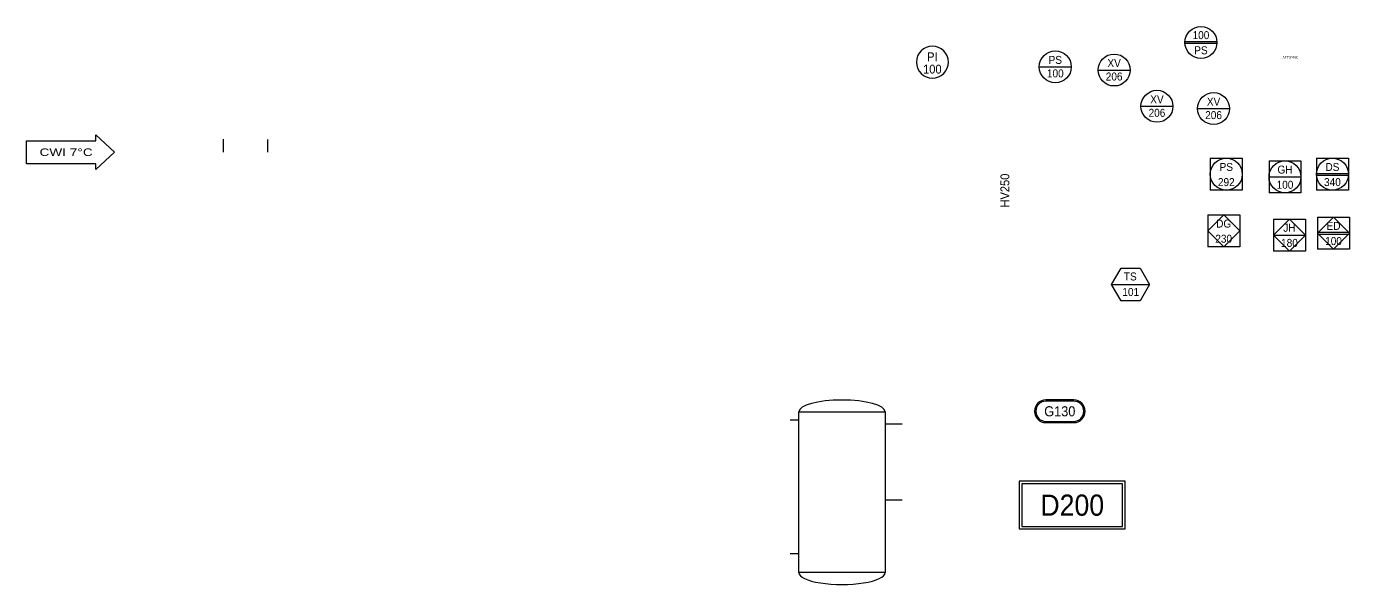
# Model space of a CAD drawing. Header units: millimetres. Extents: x -366 to 823, y -29 to 284.
# Drawn here: x -366.3 to -66.7, y 114.4 to 240.8 of the extents above; entities that cross this region are included whole.
import ezdxf
from ezdxf.enums import TextEntityAlignment as Align

# ---------------------------------------------------------------- set-up
doc = ezdxf.new("R2010")
doc.units = ezdxf.units.MM
for name, color, linetype in [('L6-SOTTILE', 5, 'Continuous'), ('L8-TESTI', 1, 'Continuous'), ('Tag', 7, 'Continuous')]:
    doc.layers.add(name, color=color, linetype=linetype)
doc.styles.add('ARIAL_090', font='arial.ttf', dxfattribs={"width": 0.9})
doc.styles.get("Standard").update_dxf_attribs({"font": 'arial.ttf'})

# ---------------------------------------------------------------- blocks, each defined once
blk = doc.blocks.new('*U5')
at = {"color": 0, "linetype": 'ByBlock', "lineweight": -2}
for start, end in [(0, 180), (180, 0)]:
    blk.add_arc((0, 0), 5, start, end, dxfattribs=at)
at = {"color": 0, "linetype": 'ByBlock', "lineweight": -2, "width": 0.9}
for tag, p in [('#(TargetObject.Type)', (0, 1.65)), ('#(TargetObject.LoopNumber)', (0, -1.65))]:
    blk.add_attdef(tag, text='', height=2.5, dxfattribs=at).set_placement(p, align=Align.MIDDLE_CENTER)
blk = doc.blocks.new('Carbon_Tank')
for p, q in [((-9.44, 18.36), (-11.42, 18.36)), ((-9.44, -11.87), (-11.42, -11.87))]:
    blk.add_line(p, q)
blk.add_lwpolyline([(-9.44, 20.24), (10.08, 20.24), (10.08, -16.17), (-9.44, -16.17)], close=True)
for centre, start_param, end_param in [((0.32, 20.24), 3.141593, 6.283185), ((0.32, -16.17), 0, 3.141593)]:
    blk.add_ellipse(centre, major_axis=(-9.76, 0), ratio=0.276144, start_param=start_param, end_param=end_param)
at = {"layer": 'Tag'}
for p, q in [((13.95, 17.46), (10.08, 17.46)), ((13.95, 0.26), (10.08, 0.26))]:
    blk.add_line(p, q, dxfattribs=at)
at = {"flags": 1}
blk.add_attdef('DESCRIPTION', (-8.3, 12.7), '', height=2.5, dxfattribs=at)
blk = doc.blocks.new('Tag_block')
at = {"color": 0, "linetype": 'ByBlock', "lineweight": -2}
blk.add_attdef('#(TARGETOBJECT.TAG)', text='', height=2.5, dxfattribs=at).set_placement((0, 0), align=Align.MIDDLE_CENTER)
at = {"flags": 1}
blk.add_attdef('TYPE', (-11.4, -6.1), '', height=2.5, dxfattribs=at)
blk = doc.blocks.new('Ball_Tag')
blk.add_line((-3.62, 0), (3.62, 0))
blk.add_circle((0, 0), 3.62)
at = {"color": 0, "linetype": 'ByBlock', "lineweight": -2, "width": 0.9}
for tag, p in [('#(TargetObject.Type)', (0, 1.58)), ('#(TargetObject.LoopNumber)', (0, -1.47))]:
    blk.add_attdef(tag, text='', height=1.81, dxfattribs=at).set_placement(p, align=Align.MIDDLE_CENTER)
at = {"flags": 1}
for tag, p, height in [('TYPE', (-0.41, -2.97), 0.25), ('DESCRIPTION', (-0.31, -3.27), 0.0703)]:
    blk.add_attdef(tag, p, '', height=height, dxfattribs=at)
blk = doc.blocks.new('STICKER Equipment Name')
at = {"layer": 'L8-TESTI', "color": 5}
for points in [[(-20, 9), (-20, -9), (20, -9), (20, 9)], [(-19, 8), (-19, -8), (19, -8), (19, 8)]]:
    blk.add_lwpolyline(points, close=True, dxfattribs=at)
at = {"color": 7, "style": 'ARIAL_090', "width": 0.9}
blk.add_attdef('#(TARGETOBJECT.TAG)', text='', height=8, dxfattribs=at).set_placement((0, 0), align=Align.MIDDLE_CENTER)
for tag, p, height, flags in [('TYPE', (-13.16, -7.21), 0.956, 5), ('DESCRIPTION', (-5.8, -7.23), 1.12, 1)]:
    blk.add_attdef(tag, p, '', height=height, dxfattribs=dict(flags=flags))
blk = doc.blocks.new('STICKER Moving Machine')
at = {"layer": 'L8-TESTI', "color": 5}
for points in [[(-3.27, -2.43), (3.02, -2.43, 1), (3.02, 2.72), (-3.27, 2.72, 1)], [(-3.27, -2.15), (3.02, -2.15, 1), (3.02, 2.43), (-3.27, 2.43, 1)]]:
    blk.add_lwpolyline(points, format="xyb", close=True, dxfattribs=at)
at = {"color": 7, "style": 'ARIAL_090', "width": 0.9}
blk.add_attdef('#(TARGETOBJECT.TAG)', text='', height=2.29, dxfattribs=at).set_placement((-0.13, 0.14), align=Align.MIDDLE_CENTER)
for tag, p, height, flags in [('DESCRIPTION', (-3.65, -1.77), 0.107, 5), ('TYPE', (-3.27, -1.94), 0.1, 1)]:
    blk.add_attdef(tag, p, '', height=height, dxfattribs=dict(flags=flags))
blk = doc.blocks.new('Tag_Instrument')
at = {"layer": 'Tag'}
blk.add_line((-4.3, 0), (4.3, 0), dxfattribs=at)
blk.add_lwpolyline([(-4.3, 0), (-2.15, 3.72), (2.15, 3.72), (4.3, 0), (2.15, -3.72), (-2.15, -3.72)], close=True, dxfattribs=at)
at = {"color": 0, "linetype": 'ByBlock', "lineweight": -2, "width": 0.9}
for tag, p in [('#(TargetObject.Type)', (-0.06, 1.81)), ('#(TargetObject.LoopNumber)', (0.04, -1.7))]:
    blk.add_attdef(tag, text='', height=1.81, dxfattribs=at).set_placement(p, align=Align.MIDDLE_CENTER)
at = {"flags": 1}
for tag, p in [('TYPE', (0, 0)), ('DESCRIPTION', (-0.01, -0.16))]:
    blk.add_attdef(tag, p, '', height=0.1, dxfattribs=at)
blk = doc.blocks.new('Ball_Tag2')
for p, q in [((-3.62, 0.2), (3.62, 0.2)), ((-3.62, -0.2), (3.62, -0.2))]:
    blk.add_line(p, q)
blk.add_circle((0, 0), 3.62)
at = {"color": 0, "linetype": 'ByBlock', "lineweight": -2, "width": 0.9}
for tag, p in [('#(TargetObject.Type)', (0, 1.65)), ('#(TargetObject.LoopNumber)', (0, -1.78))]:
    blk.add_attdef(tag, text='', height=1.81, dxfattribs=at).set_placement(p, align=Align.MIDDLE_CENTER)
at = {"flags": 1}
for tag, p, height in [('TYPE', (-0.41, -2.97), 0.25), ('DESCRIPTION', (-0.31, -3.27), 0.0703)]:
    blk.add_attdef(tag, p, '', height=height, dxfattribs=at)
blk = doc.blocks.new('DisplayControl0_Tag')
for p, q in [((-3.62, 3.62), (3.62, 3.62)), ((-3.62, 3.62), (-3.62, -3.62)), ((3.62, 3.62), (3.62, -3.62)), ((3.62, -3.62), (-3.62, -3.62))]:
    blk.add_line(p, q)
blk.add_circle((0, 0), 3.62)
at = {"color": 0, "linetype": 'ByBlock', "lineweight": -2, "width": 0.9}
for tag, p in [('#(TargetObject.Type)', (0, 1.65)), ('#(TargetObject.LoopNumber)', (0, -1.78))]:
    blk.add_attdef(tag, text='', height=1.81, dxfattribs=at).set_placement(p, align=Align.MIDDLE_CENTER)
at = {"flags": 1}
for tag, p, height in [('TYPE', (-0.41, -2.97), 0.25), ('DESCRIPTION', (-0.31, -3.27), 0.0703)]:
    blk.add_attdef(tag, p, '', height=height, dxfattribs=at)
blk = doc.blocks.new('DisplayControl1_Tag')
for p, q in [((-3.62, 3.62), (3.62, 3.62)), ((-3.62, 3.62), (-3.62, -3.62)), ((3.62, 3.62), (3.62, -3.62)), ((-3.62, 0), (3.62, 0)), ((3.62, -3.62), (-3.62, -3.62))]:
    blk.add_line(p, q)
blk.add_circle((0, 0), 3.62)
at = {"color": 0, "linetype": 'ByBlock', "lineweight": -2, "width": 0.9}
for tag, p in [('#(TargetObject.Type)', (0, 1.65)), ('#(TargetObject.LoopNumber)', (0, -1.78))]:
    blk.add_attdef(tag, text='', height=1.81, dxfattribs=at).set_placement(p, align=Align.MIDDLE_CENTER)
at = {"flags": 1}
for tag, p, height in [('TYPE', (-0.41, -2.97), 0.25), ('DESCRIPTION', (-0.31, -3.27), 0.0703)]:
    blk.add_attdef(tag, p, '', height=height, dxfattribs=at)
blk = doc.blocks.new('DisplayControl2_Tag')
for p, q in [((-3.62, 3.62), (3.62, 3.62)), ((-3.62, 3.62), (-3.62, -3.62)), ((3.62, 3.62), (3.62, -3.62)), ((-3.62, 0.2), (3.62, 0.2)), ((-3.62, -0.2), (3.62, -0.2)), ((3.62, -3.62), (-3.62, -3.62))]:
    blk.add_line(p, q)
blk.add_circle((0, 0), 3.62)
at = {"color": 0, "linetype": 'ByBlock', "lineweight": -2, "width": 0.9}
for tag, p in [('#(TargetObject.Type)', (0, 1.65)), ('#(TargetObject.LoopNumber)', (0, -1.78))]:
    blk.add_attdef(tag, text='', height=1.81, dxfattribs=at).set_placement(p, align=Align.MIDDLE_CENTER)
at = {"flags": 1}
for tag, p, height in [('TYPE', (-0.41, -2.97), 0.25), ('DESCRIPTION', (-0.31, -3.27), 0.0703)]:
    blk.add_attdef(tag, p, '', height=height, dxfattribs=at)
blk = doc.blocks.new('LogicControl0_Tag')
for p, q in [((-3.59, 3.62), (3.66, 3.62)), ((-3.59, 3.62), (-3.59, -3.62)), ((-3.59, 0), (0.03, 3.62)), ((0.03, 3.62), (3.66, 0)), ((3.66, 3.62), (3.66, -3.62)), ((3.66, 0), (0.03, -3.62)), ((0.03, -3.62), (-3.59, 0)), ((3.66, -3.62), (-3.59, -3.62))]:
    blk.add_line(p, q)
at = {"color": 0, "linetype": 'ByBlock', "lineweight": -2, "width": 0.9}
for tag, p in [('#(TargetObject.Type)', (0.03, 1.65)), ('#(TargetObject.LoopNumber)', (0.03, -1.78))]:
    blk.add_attdef(tag, text='', height=1.81, dxfattribs=at).set_placement(p, align=Align.MIDDLE_CENTER)
at = {"flags": 1}
for tag, p, height in [('TYPE', (-0.37, -2.97), 0.25), ('DESCRIPTION', (-0.28, -3.27), 0.0703)]:
    blk.add_attdef(tag, p, '', height=height, dxfattribs=at)
blk = doc.blocks.new('LogicControl1_Tag')
for p, q in [((-3.62, 3.62), (3.62, 3.62)), ((-3.62, 3.62), (-3.62, -3.62)), ((-3.62, 0), (0, 3.62)), ((0, 3.62), (3.62, 0)), ((3.62, 3.62), (3.62, -3.62)), ((-3.62, 0), (3.62, 0)), ((3.62, 0), (0, -3.62)), ((0, -3.62), (-3.62, 0)), ((3.62, -3.62), (-3.62, -3.62))]:
    blk.add_line(p, q)
at = {"color": 0, "linetype": 'ByBlock', "lineweight": -2, "width": 0.9}
for tag, p in [('#(TargetObject.Type)', (0, 1.65)), ('#(TargetObject.LoopNumber)', (0, -1.78))]:
    blk.add_attdef(tag, text='', height=1.81, dxfattribs=at).set_placement(p, align=Align.MIDDLE_CENTER)
at = {"flags": 1}
for tag, p, height in [('TYPE', (-0.41, -2.97), 0.25), ('DESCRIPTION', (-0.31, -3.27), 0.0703)]:
    blk.add_attdef(tag, p, '', height=height, dxfattribs=at)
blk = doc.blocks.new('LogicControl2_Tag')
for p, q in [((-3.58, 3.62), (3.66, 3.62)), ((-3.58, 3.62), (-3.58, -3.62)), ((-3.58, 0), (0.04, 3.62)), ((0.04, 3.62), (3.66, 0)), ((3.66, 3.62), (3.66, -3.62)), ((0.04, -3.62), (-3.58, 0)), ((-3.38, 0.2), (3.47, 0.2)), ((3.66, 0), (0.04, -3.62)), ((-3.38, -0.2), (3.47, -0.2)), ((3.66, -3.62), (-3.58, -3.62))]:
    blk.add_line(p, q)
at = {"color": 0, "linetype": 'ByBlock', "lineweight": -2, "width": 0.9}
for tag, p in [('#(TargetObject.Type)', (0.04, 1.65)), ('#(TargetObject.LoopNumber)', (0.04, -1.78))]:
    blk.add_attdef(tag, text='', height=1.81, dxfattribs=at).set_placement(p, align=Align.MIDDLE_CENTER)
at = {"flags": 1}
for tag, p, height in [('TYPE', (-0.36, -2.97), 0.25), ('DESCRIPTION', (-0.27, -3.27), 0.0703)]:
    blk.add_attdef(tag, p, '', height=height, dxfattribs=at)

msp = doc.modelspace()

# ---------------------------------------------------------------- linework, layer by layer
at = {"layer": 'L6-SOTTILE'}
msp.add_lwpolyline([(-350.56, 208.38), (-350.56, 209.69), (-366.29, 209.69), (-366.29, 214.94), (-350.56, 214.94), (-350.56, 216.25), (-346.36, 212.32)], close=True, dxfattribs=at)
at = {"layer": 'Tag'}
for p, q in [((-321.74, 215.31), (-321.74, 212.32)), ((-311.69, 215.21), (-311.69, 212.32))]:
    msp.add_line(p, q, dxfattribs=at)

# ---------------------------------------------------------------- block references
for name, p, values in [('Ball_Tag2', (-100.34, 237.2), {'#(TargetObject.LoopNumber)': 'PS', '#(TargetObject.Type)': '100'}), ('Ball_Tag', (-133.32, 231.66), {'#(TargetObject.Type)': 'PS', '#(TargetObject.LoopNumber)': '100'}), ('Ball_Tag', (-120, 230.95), {'#(TargetObject.Type)': 'XV', '#(TargetObject.LoopNumber)': '206'}), ('Ball_Tag', (-110.3, 222.73), {'#(TargetObject.Type)': 'XV', '#(TargetObject.LoopNumber)': '206'}), ('Ball_Tag', (-97.48, 222.21), {'#(TargetObject.Type)': 'XV', '#(TargetObject.LoopNumber)': '206'}), ('DisplayControl0_Tag', (-94.6, 207.34), {'#(TargetObject.Type)': 'PS', '#(TargetObject.LoopNumber)': '292'}), ('DisplayControl1_Tag', (-81.31, 206.74), {'#(TargetObject.Type)': 'GH', '#(TargetObject.LoopNumber)': '100'}), ('DisplayControl2_Tag', (-70.57, 207.34), {'#(TargetObject.Type)': 'DS', '#(TargetObject.LoopNumber)': '340'}), ('LogicControl0_Tag', (-95.22, 194.51), {'#(TargetObject.Type)': 'DG', '#(TargetObject.LoopNumber)': '230'}), ('LogicControl1_Tag', (-80.3, 193.57), {'#(TargetObject.Type)': 'JH', '#(TargetObject.LoopNumber)': '180'}), ('LogicControl2_Tag', (-70.36, 193.99), {'#(TargetObject.Type)': 'ED', '#(TargetObject.LoopNumber)': '100'}), ('Tag_Instrument', (-116.28, 182.37), {'#(TargetObject.Type)': 'TS', '#(TargetObject.LoopNumber)': '101'}), ('STICKER Moving Machine', (-132.17, 153.5), {'#(TARGETOBJECT.TAG)': 'G130'})]:
    msp.add_blockref(name, p).add_auto_attribs(values)
ref = msp.add_blockref('Tag_block', (-144.74, 203.64), dxfattribs=dict(rotation=90))
ref.add_attrib('#(TargetObject.Tag)', 'HV250', dxfattribs={"color": 0, "linetype": 'ByBlock', "lineweight": -2, "height": 2, "rotation": 90, "width": 0.9}).set_placement((-144.74, 203.64), align=Align.MIDDLE_CENTER)
at = {"xscale": 0.6, "yscale": 0.6, "zscale": 0.6}
msp.add_blockref('STICKER Equipment Name', (-129.48, 132.38), dxfattribs=at).add_auto_attribs({'#(TARGETOBJECT.TAG)': 'D200'})
at = {"layer": 'Tag'}
ref = msp.add_blockref('*U5', (-161.16, 232.75), dxfattribs=dict(at, xscale=0.7246990090098623, yscale=0.7246990090098623, zscale=0.7246990090098623))
ref.add_attrib('#(TargetObject.Type)', 'PI', dxfattribs={"layer": '0', "color": 0, "linetype": 'ByBlock', "lineweight": -2, "ltscale": 2, "height": 2, "style": 'ARIAL_090', "width": 0.9}).set_placement((-161.16, 233.95), align=Align.MIDDLE)
ref.add_attrib('#(TargetObject.LoopNumber)', '100', dxfattribs={"layer": '0', "color": 0, "linetype": 'ByBlock', "lineweight": -2, "ltscale": 2, "height": 2, "style": 'ARIAL_090', "width": 0.9}).set_placement((-163.26, 229.55), align=Align.BOTTOM_LEFT)
msp.add_blockref('Carbon_Tank', (-181.95, 133.26), dxfattribs=at)

# ---------------------------------------------------------------- texts
at = {"insert": (-81.86, 234.1), "char_height": 0.548, "attachment_point": 1}
msp.add_mtext_dynamic_manual_height_columns('ATTSYNC ', width=15.2688, gutter_width=2.74, heights=[0], dxfattribs=at)
at = {"layer": 'L8-TESTI', "color": 3, "insert": (-358.17, 212.32), "char_height": 1.6989, "attachment_point": 5}
msp.add_mtext('\\A1;\\pxi-3,l4,t4;{\\W1.3;\\C7;CWI 7°C}', dxfattribs=at)

doc.saveas('drawing.dxf')
